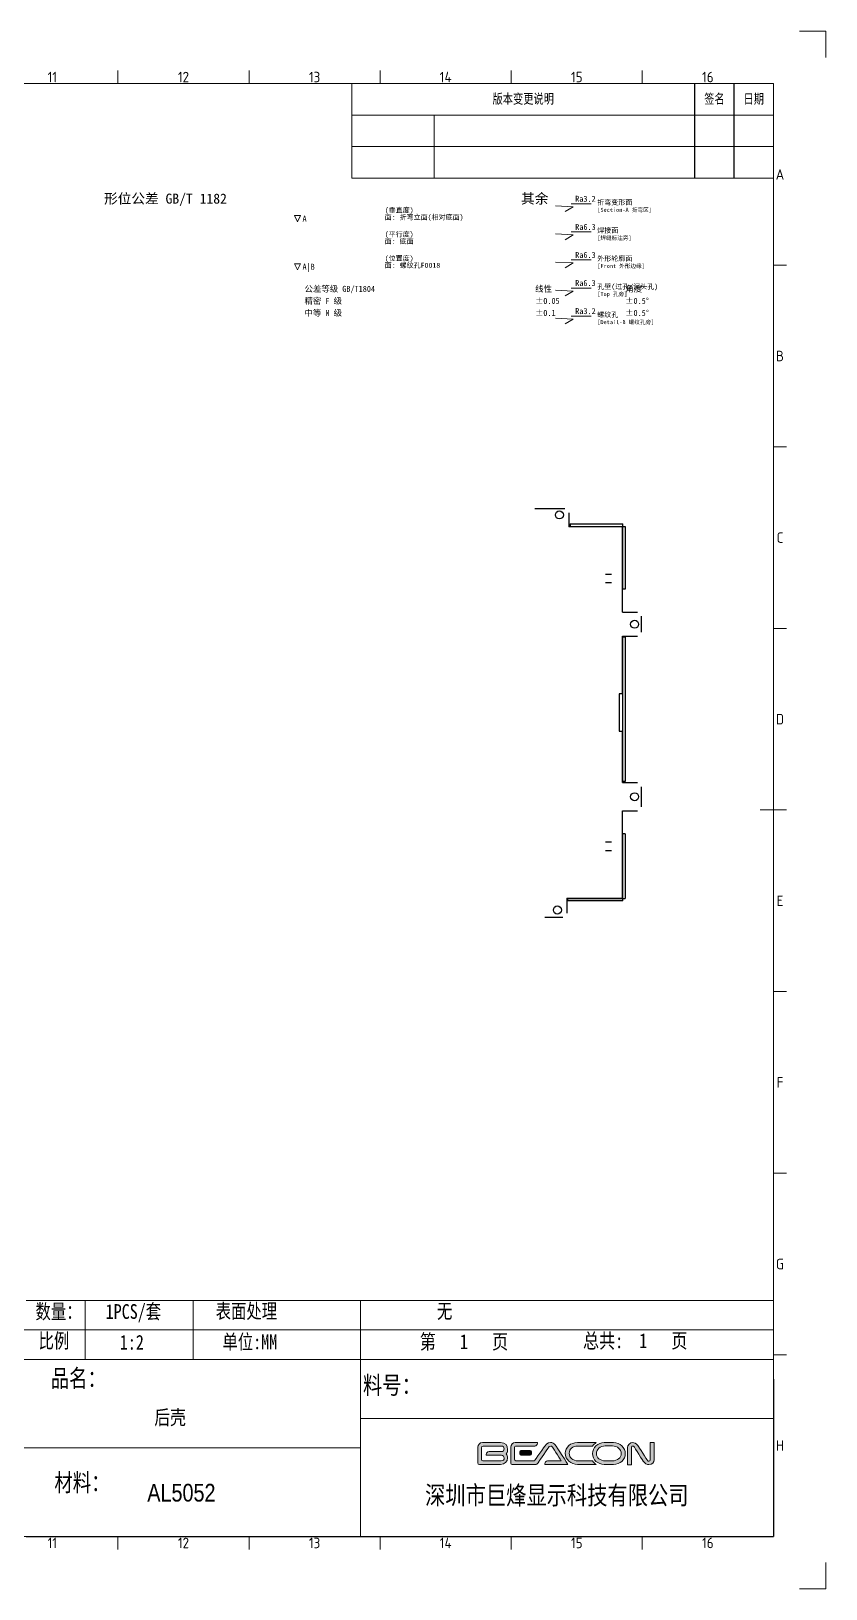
# Model space of a CAD drawing. Header units: metres. Extents: x 27606 to 28706, y -2150 to -1373.
# Drawn here: x 28309 to 28706, y -2150 to -1373 of the extents above; entities that cross this region are included whole.
import ezdxf
from ezdxf.enums import TextEntityAlignment as Align

# ---------------------------------------------------------------- set-up
doc = ezdxf.new("R2010")
doc.units = ezdxf.units.M
doc.layers.add('DIM', color=2, linetype='CONTINUOUS', lineweight=18)
doc.layers.add('TEXT', color=7, linetype='CONTINUOUS', lineweight=13)
for name, color, linetype in [('图框', 7, 'Continuous'), ('明细栏', 4, 'Continuous'), ('注释', 5, 'Continuous')]:
    doc.layers.add(name, color=color, linetype=linetype)
doc.styles.add('ISO Proportional', font='isocp.shx')
doc.styles.add('SimSun', font='simsun.ttc')
doc.styles.add('图框', font='complex.shx', dxfattribs={"width": 0.8})
doc.styles.add('字母和汉字', font='arial.ttf', dxfattribs={"width": 0.8})
doc.styles.add('汉字专用', font='txt', dxfattribs={"width": 0.8})

# ---------------------------------------------------------------- blocks, each defined once
blk = doc.blocks.new('A$C168412EF')
at = {"layer": 'DIM'}
h = blk.add_hatch(color=0, dxfattribs=at)
edge = h.paths.add_edge_path(flags=16)
edge.add_spline(control_points=[(826.73, 301.07), (826.73, 301.07), (823.74, 301.07), (823.74, 301.07), (823.63, 301.07), (823.52, 301.17), (823.52, 301.29), (823.52, 301.29), (823.52, 303.18), (823.52, 303.18), (823.52, 303.33), (823.67, 303.48), (823.81, 303.48), (823.81, 303.48), (826.73, 303.48), (826.73, 303.48), (827.05, 303.48), (827.23, 303.26), (827.23, 303.02), (827.23, 302.77), (827.03, 302.58), (826.85, 302.58), (826.85, 302.58), (824.77, 302.58), (824.77, 302.58), (824.51, 302.58), (824.3, 302.38), (824.3, 302.12), (824.3, 302.12), (824.3, 302.12), (824.3, 302.12), (824.3, 302.12), (824.3, 301.98), (824.3, 301.98), (824.3, 301.98), (826.78, 301.98), (826.78, 301.98), (827.04, 301.98), (827.24, 301.78), (827.24, 301.53), (827.24, 301.28), (827.07, 301.07), (826.73, 301.07)], knot_values=[0, 0, 0, 0, 1, 1, 1, 2, 2, 2, 3, 3, 3, 4, 4, 4, 5, 5, 5, 6, 6, 6, 7, 7, 7, 8, 8, 8, 9, 9, 9, 10, 10, 10, 11, 11, 11, 12, 12, 12, 13, 13, 13, 14, 14, 14, 14], degree=3, periodic=0)
edge = h.paths.add_edge_path()
edge.add_spline(control_points=[(827.8, 302.95), (827.8, 303.54), (827.47, 304.05), (826.66, 304.05), (826.66, 304.05), (823.7, 304.05), (823.7, 304.05), (823.27, 304.05), (822.93, 303.69), (822.92, 303.28), (822.92, 303.28), (822.92, 300.99), (822.92, 300.75), (822.92, 300.57), (823.06, 300.48), (823.19, 300.48), (823.28, 300.48), (826.66, 300.48), (826.66, 300.48), (827.28, 300.48), (827.8, 300.96), (827.8, 301.55), (827.8, 301.76), (827.73, 302.02), (827.56, 302.24), (827.8, 302.43), (827.8, 302.78), (827.8, 302.95)], knot_values=[0, 0, 0, 0, 1, 1, 1, 2, 2, 2, 3, 3, 3, 4, 4, 4, 5, 5, 5, 6, 6, 6, 7, 7, 7, 8, 8, 8, 9, 9, 9, 9], degree=3, periodic=0)
h = blk.add_hatch(color=0, dxfattribs=at)
edge = h.paths.add_edge_path()
edge.add_spline(control_points=[(834.79, 304.07), (834.26, 304.07), (833.98, 303.66), (833.95, 303.6), (833.91, 303.55), (832.16, 301.09), (832.16, 301.09), (832.16, 301.09), (829.12, 301.09), (829.12, 301.09), (828.99, 301.09), (828.9, 301.2), (828.9, 301.32), (828.9, 301.32), (828.9, 303.15), (828.9, 303.15), (828.9, 303.34), (829.05, 303.49), (829.23, 303.49), (829.23, 303.49), (832.21, 303.49), (832.21, 303.49), (832.45, 303.49), (832.64, 303.69), (832.65, 303.93), (832.65, 303.93), (832.65, 304.05), (832.65, 304.05), (832.65, 304.05), (829.03, 304.05), (829.03, 304.05), (828.63, 304.05), (828.31, 303.71), (828.3, 303.31), (828.3, 303.31), (828.3, 300.72), (828.3, 300.7), (828.3, 300.57), (828.43, 300.47), (828.56, 300.47), (828.56, 300.47), (832.45, 300.47), (832.45, 300.47), (832.61, 300.49), (832.62, 300.63), (832.93, 301.03), (832.93, 301.03), (834.42, 303.19), (834.46, 303.26), (834.5, 303.31), (834.65, 303.49), (834.82, 303.49), (834.93, 303.49), (835.01, 303.44), (835.09, 303.33), (835.38, 302.92), (836.53, 301.07), (836.53, 301.07), (836.53, 301.07), (834.27, 301.07), (834.27, 301.07), (834.09, 301.07), (833.85, 300.87), (833.85, 300.61), (833.85, 300.61), (833.85, 300.47), (833.85, 300.47), (833.85, 300.47), (837.63, 300.47), (837.63, 300.47), (837.63, 300.47), (835.83, 303.32), (835.5, 303.72), (835.33, 303.93), (835.12, 304.07), (834.79, 304.07)], knot_values=[0, 0, 0, 0, 1, 1, 1, 2, 2, 2, 3, 3, 3, 4, 4, 4, 5, 5, 5, 6, 6, 6, 7, 7, 7, 8, 8, 8, 9, 9, 9, 10, 10, 10, 11, 11, 11, 12, 12, 12, 13, 13, 13, 14, 14, 14, 15, 15, 15, 16, 16, 16, 17, 17, 17, 18, 18, 18, 19, 19, 19, 20, 20, 20, 21, 21, 21, 22, 22, 22, 23, 23, 23, 24, 24, 24, 25, 25, 25, 25], degree=3, periodic=0)
h = blk.add_hatch(color=4, dxfattribs=at)
edge = h.paths.add_edge_path()
edge.add_spline(control_points=[(831.67, 302.19), (831.67, 302.08), (831.58, 301.99), (831.47, 301.99), (831.47, 301.99), (829.96, 301.99), (829.96, 301.99), (829.85, 301.99), (829.76, 302.08), (829.76, 302.19), (829.76, 302.19), (829.76, 302.55), (829.76, 302.55), (829.76, 302.66), (829.85, 302.75), (829.96, 302.75), (829.96, 302.75), (831.47, 302.75), (831.47, 302.75), (831.58, 302.75), (831.67, 302.66), (831.67, 302.55), (831.67, 302.55), (831.67, 302.19), (831.67, 302.19)], knot_values=[0, 0, 0, 0, 1, 1, 1, 2, 2, 2, 3, 3, 3, 4, 4, 4, 5, 5, 5, 6, 6, 6, 7, 7, 7, 8, 8, 8, 8], degree=3, periodic=0)
h = blk.add_hatch(color=0, dxfattribs=at)
edge = h.paths.add_edge_path()
edge.add_spline(control_points=[(841.61, 301.08), (841.61, 301.08), (839.23, 301.08), (839.23, 301.08), (838.46, 301.08), (837.83, 301.58), (837.83, 302.3), (837.83, 303.02), (838.43, 303.49), (839.21, 303.49), (839.21, 303.49), (841.62, 303.49), (841.62, 303.49), (841.78, 303.71), (841.98, 303.89), (842.22, 304.05), (842.22, 304.05), (839.17, 304.05), (839.17, 304.05), (838.08, 304.05), (837.19, 303.32), (837.19, 302.3), (837.19, 301.29), (838.1, 300.48), (839.19, 300.48), (839.19, 300.48), (842.23, 300.48), (842.23, 300.48), (841.99, 300.63), (841.78, 300.86), (841.61, 301.08)], knot_values=[0, 0, 0, 0, 1, 1, 1, 2, 2, 2, 3, 3, 3, 4, 4, 4, 5, 5, 5, 6, 6, 6, 7, 7, 7, 8, 8, 8, 9, 9, 9, 10, 10, 10, 10], degree=3, periodic=0)
edge = h.paths.add_edge_path()
edge.add_spline(control_points=[(851.02, 304.05), (851.02, 304.05), (851.02, 301.25), (851.02, 301.25), (851.02, 301.04), (850.91, 301.01), (850.8, 301.01), (850.75, 301.01), (850.68, 301.04), (850.6, 301.12), (850.53, 301.21), (849.14, 303.39), (849.03, 303.55), (848.75, 303.99), (848.42, 304.05), (848.22, 304.05), (847.72, 304.05), (847.32, 303.67), (847.32, 303.23), (847.32, 303.23), (847.32, 300.45), (847.32, 300.45), (847.32, 300.45), (847.98, 300.45), (847.98, 300.45), (847.98, 300.45), (847.98, 303.3), (847.98, 303.3), (847.98, 303.43), (848.09, 303.49), (848.2, 303.49), (848.24, 303.49), (848.33, 303.48), (848.38, 303.4), (848.41, 303.35), (849.97, 300.93), (849.97, 300.93), (850.15, 300.65), (850.51, 300.46), (850.79, 300.46), (851.37, 300.46), (851.68, 300.81), (851.68, 301.26), (851.68, 301.26), (851.68, 304.05), (851.68, 304.05), (851.68, 304.05), (851.02, 304.05), (851.02, 304.05)], knot_values=[0, 0, 0, 0, 1, 1, 1, 2, 2, 2, 3, 3, 3, 4, 4, 4, 5, 5, 5, 6, 6, 6, 7, 7, 7, 8, 8, 8, 9, 9, 9, 10, 10, 10, 11, 11, 11, 12, 12, 12, 13, 13, 13, 14, 14, 14, 15, 15, 15, 16, 16, 16, 16], degree=3, periodic=0)
edge = h.paths.add_edge_path(flags=16)
edge.add_spline(control_points=[(844.87, 301.08), (844.87, 301.08), (843.69, 301.08), (843.69, 301.08), (842.9, 301.08), (842.26, 301.56), (842.26, 302.25), (842.26, 302.94), (842.9, 303.5), (843.69, 303.5), (843.69, 303.5), (844.87, 303.5), (844.87, 303.5), (845.67, 303.5), (846.31, 302.94), (846.31, 302.25), (846.31, 301.56), (845.67, 301.08), (844.87, 301.08)], knot_values=[0, 0, 0, 0, 1, 1, 1, 2, 2, 2, 3, 3, 3, 4, 4, 4, 5, 5, 5, 6, 6, 6, 6], degree=3, periodic=0)
edge = h.paths.add_edge_path()
edge.add_spline(control_points=[(845.06, 304.05), (845.06, 304.05), (843.55, 304.05), (843.55, 304.05), (842.49, 304.05), (841.62, 303.24), (841.62, 302.25), (841.62, 301.26), (842.49, 300.48), (843.55, 300.48), (843.55, 300.48), (845.06, 300.48), (845.06, 300.48), (846.12, 300.48), (846.98, 301.26), (846.98, 302.25), (846.98, 303.24), (846.12, 304.05), (845.06, 304.05)], knot_values=[0, 0, 0, 0, 1, 1, 1, 2, 2, 2, 3, 3, 3, 4, 4, 4, 5, 5, 5, 6, 6, 6, 6], degree=3, periodic=0)
at = {"layer": '注释', "lineweight": 0}
for points, knots in [([(827.8, 302.95), (827.8, 303.54), (827.47, 304.05), (826.66, 304.05), (826.66, 304.05), (823.7, 304.05), (823.7, 304.05), (823.27, 304.05), (822.93, 303.69), (822.92, 303.28), (822.92, 303.28), (822.92, 300.99), (822.92, 300.75), (822.92, 300.57), (823.06, 300.48), (823.19, 300.48), (823.28, 300.48), (826.66, 300.48), (826.66, 300.48), (827.28, 300.48), (827.8, 300.96), (827.8, 301.55), (827.8, 301.76), (827.73, 302.02), (827.56, 302.24), (827.8, 302.43), (827.8, 302.78), (827.8, 302.95)], [0, 0, 0, 0, 1, 1, 1, 2, 2, 2, 3, 3, 3, 4, 4, 4, 5, 5, 5, 6, 6, 6, 7, 7, 7, 8, 8, 8, 9, 9, 9, 9]), ([(826.73, 301.07), (826.73, 301.07), (823.74, 301.07), (823.74, 301.07), (823.63, 301.07), (823.52, 301.17), (823.52, 301.29), (823.52, 301.29), (823.52, 303.18), (823.52, 303.18), (823.52, 303.33), (823.67, 303.48), (823.81, 303.48), (823.81, 303.48), (826.73, 303.48), (826.73, 303.48), (827.05, 303.48), (827.23, 303.26), (827.23, 303.02), (827.23, 302.77), (827.03, 302.58), (826.85, 302.58), (826.85, 302.58), (824.77, 302.58), (824.77, 302.58), (824.51, 302.58), (824.3, 302.38), (824.3, 302.12), (824.3, 302.12), (824.3, 302.12), (824.3, 302.12), (824.3, 302.12), (824.3, 301.98), (824.3, 301.98), (824.3, 301.98), (826.78, 301.98), (826.78, 301.98), (827.04, 301.98), (827.24, 301.78), (827.24, 301.53), (827.24, 301.28), (827.07, 301.07), (826.73, 301.07)], [0, 0, 0, 0, 1, 1, 1, 2, 2, 2, 3, 3, 3, 4, 4, 4, 5, 5, 5, 6, 6, 6, 7, 7, 7, 8, 8, 8, 9, 9, 9, 10, 10, 10, 11, 11, 11, 12, 12, 12, 13, 13, 13, 14, 14, 14, 14]), ([(834.79, 304.07), (834.26, 304.07), (833.98, 303.66), (833.95, 303.6), (833.91, 303.55), (832.16, 301.09), (832.16, 301.09), (832.16, 301.09), (829.12, 301.09), (829.12, 301.09), (828.99, 301.09), (828.9, 301.2), (828.9, 301.32), (828.9, 301.32), (828.9, 303.15), (828.9, 303.15), (828.9, 303.34), (829.05, 303.49), (829.23, 303.49), (829.23, 303.49), (832.21, 303.49), (832.21, 303.49), (832.45, 303.49), (832.64, 303.69), (832.65, 303.93), (832.65, 303.93), (832.65, 304.05), (832.65, 304.05), (832.65, 304.05), (829.03, 304.05), (829.03, 304.05), (828.63, 304.05), (828.31, 303.71), (828.3, 303.31), (828.3, 303.31), (828.3, 300.72), (828.3, 300.7), (828.3, 300.57), (828.43, 300.47), (828.56, 300.47), (828.56, 300.47), (832.45, 300.47), (832.45, 300.47), (832.61, 300.49), (832.62, 300.63), (832.93, 301.03), (832.93, 301.03), (834.42, 303.19), (834.46, 303.26), (834.5, 303.31), (834.65, 303.49), (834.82, 303.49), (834.93, 303.49), (835.01, 303.44), (835.09, 303.33), (835.38, 302.92), (836.53, 301.07), (836.53, 301.07), (836.53, 301.07), (834.27, 301.07), (834.27, 301.07), (834.09, 301.07), (833.85, 300.87), (833.85, 300.61), (833.85, 300.61), (833.85, 300.47), (833.85, 300.47), (833.85, 300.47), (837.63, 300.47), (837.63, 300.47), (837.63, 300.47), (835.83, 303.32), (835.5, 303.72), (835.33, 303.93), (835.12, 304.07), (834.79, 304.07)], [0, 0, 0, 0, 1, 1, 1, 2, 2, 2, 3, 3, 3, 4, 4, 4, 5, 5, 5, 6, 6, 6, 7, 7, 7, 8, 8, 8, 9, 9, 9, 10, 10, 10, 11, 11, 11, 12, 12, 12, 13, 13, 13, 14, 14, 14, 15, 15, 15, 16, 16, 16, 17, 17, 17, 18, 18, 18, 19, 19, 19, 20, 20, 20, 21, 21, 21, 22, 22, 22, 23, 23, 23, 24, 24, 24, 25, 25, 25, 25]), ([(841.61, 301.08), (841.61, 301.08), (839.23, 301.08), (839.23, 301.08), (838.46, 301.08), (837.83, 301.58), (837.83, 302.3), (837.83, 303.02), (838.43, 303.49), (839.21, 303.49), (839.21, 303.49), (841.62, 303.49), (841.62, 303.49), (841.78, 303.71), (841.98, 303.89), (842.22, 304.05), (842.22, 304.05), (839.17, 304.05), (839.17, 304.05), (838.08, 304.05), (837.19, 303.32), (837.19, 302.3), (837.19, 301.29), (838.1, 300.48), (839.19, 300.48), (839.19, 300.48), (842.23, 300.48), (842.23, 300.48), (841.99, 300.63), (841.78, 300.86), (841.61, 301.08)], [0, 0, 0, 0, 1, 1, 1, 2, 2, 2, 3, 3, 3, 4, 4, 4, 5, 5, 5, 6, 6, 6, 7, 7, 7, 8, 8, 8, 9, 9, 9, 10, 10, 10, 10]), ([(845.06, 304.05), (845.06, 304.05), (843.55, 304.05), (843.55, 304.05), (842.49, 304.05), (841.62, 303.24), (841.62, 302.25), (841.62, 301.26), (842.49, 300.48), (843.55, 300.48), (843.55, 300.48), (845.06, 300.48), (845.06, 300.48), (846.12, 300.48), (846.98, 301.26), (846.98, 302.25), (846.98, 303.24), (846.12, 304.05), (845.06, 304.05)], [0, 0, 0, 0, 1, 1, 1, 2, 2, 2, 3, 3, 3, 4, 4, 4, 5, 5, 5, 6, 6, 6, 6]), ([(844.87, 301.08), (844.87, 301.08), (843.69, 301.08), (843.69, 301.08), (842.9, 301.08), (842.26, 301.56), (842.26, 302.25), (842.26, 302.94), (842.9, 303.5), (843.69, 303.5), (843.69, 303.5), (844.87, 303.5), (844.87, 303.5), (845.67, 303.5), (846.31, 302.94), (846.31, 302.25), (846.31, 301.56), (845.67, 301.08), (844.87, 301.08)], [0, 0, 0, 0, 1, 1, 1, 2, 2, 2, 3, 3, 3, 4, 4, 4, 5, 5, 5, 6, 6, 6, 6])]:
    blk.add_open_spline(points, degree=3, knots=knots, dxfattribs=at)
at = {"layer": '注释', "color": 4, "lineweight": 0}
blk.add_open_spline([(831.67, 302.19), (831.67, 302.08), (831.58, 301.99), (831.47, 301.99), (831.47, 301.99), (829.96, 301.99), (829.96, 301.99), (829.85, 301.99), (829.76, 302.08), (829.76, 302.19), (829.76, 302.19), (829.76, 302.55), (829.76, 302.55), (829.76, 302.66), (829.85, 302.75), (829.96, 302.75), (829.96, 302.75), (831.47, 302.75), (831.47, 302.75), (831.58, 302.75), (831.67, 302.66), (831.67, 302.55), (831.67, 302.55), (831.67, 302.19), (831.67, 302.19)], degree=3, knots=[0, 0, 0, 0, 1, 1, 1, 2, 2, 2, 3, 3, 3, 4, 4, 4, 5, 5, 5, 6, 6, 6, 7, 7, 7, 8, 8, 8, 8], dxfattribs=at)
at = {"layer": '注释', "color": 0, "lineweight": 0}
blk.add_open_spline([(851.02, 304.05), (851.02, 304.05), (851.02, 301.25), (851.02, 301.25), (851.02, 301.04), (850.91, 301.01), (850.8, 301.01), (850.75, 301.01), (850.68, 301.04), (850.6, 301.12), (850.53, 301.21), (849.14, 303.39), (849.03, 303.55), (848.75, 303.99), (848.42, 304.05), (848.22, 304.05), (847.72, 304.05), (847.32, 303.67), (847.32, 303.23), (847.32, 303.23), (847.32, 300.45), (847.32, 300.45), (847.32, 300.45), (847.98, 300.45), (847.98, 300.45), (847.98, 300.45), (847.98, 303.3), (847.98, 303.3), (847.98, 303.43), (848.09, 303.49), (848.2, 303.49), (848.24, 303.49), (848.33, 303.48), (848.38, 303.4), (848.41, 303.35), (849.97, 300.93), (849.97, 300.93), (850.15, 300.65), (850.51, 300.46), (850.79, 300.46), (851.37, 300.46), (851.68, 300.81), (851.68, 301.26), (851.68, 301.26), (851.68, 304.05), (851.68, 304.05), (851.68, 304.05), (851.02, 304.05), (851.02, 304.05)], degree=3, knots=[0, 0, 0, 0, 1, 1, 1, 2, 2, 2, 3, 3, 3, 4, 4, 4, 5, 5, 5, 6, 6, 6, 7, 7, 7, 8, 8, 8, 9, 9, 9, 10, 10, 10, 11, 11, 11, 12, 12, 12, 13, 13, 13, 14, 14, 14, 15, 15, 15, 16, 16, 16, 16], dxfattribs=at)
blk = doc.blocks.new('A$C7B1938C3')
at = {"xscale": 1.299999999999954, "yscale": 1.299999999999954, "zscale": 1.299999999999954}
blk.add_blockref('A$C168412EF', (-235.58, -90.89), dxfattribs=at)
at = {"insert": (823.06, 301.75), "char_height": 3.9352, "width": 72.8194, "attachment_point": 1, "style": '图框'}
blk.add_mtext('{\\fSimSun|b0|i0|c134|p2;       \\P深圳市巨烽显示科技有限公司}', dxfattribs=at)

msp = doc.modelspace()

# ---------------------------------------------------------------- linework, layer by layer
at = {"color": 7, "linetype": 'Continuous'}
for p, q in [((28575.66, -1611.16), (28560.66, -1611.16)), ((28577.66, -1613.16), (28577.66, -1620.16)), ((28604.29, -1620.16), (28577.66, -1620.16)), ((28578.16, -1618.76), (28604.49, -1618.76)), ((28578.16, -1618.76), (28578.16, -1619.96)), ((28578.16, -1619.96), (28605.69, -1619.96)), ((28604.29, -1662.76), (28604.29, -1620.16)), ((28604.49, -1651.26), (28604.49, -1618.76)), ((28605.69, -1619.96), (28605.69, -1651.26)), ((28598.89, -1644.01), (28595.89, -1644.01)), ((28595.89, -1648.01), (28598.89, -1648.01)), ((28605.69, -1651.26), (28604.29, -1651.26)), ((28604.29, -1662.76), (28611.79, -1662.76)), ((28613.79, -1672.76), (28613.79, -1664.76)), ((28604.29, -1674.76), (28611.79, -1674.76)), ((28604.29, -1703.51), (28604.29, -1674.76)), ((28605.69, -1675.26), (28604.49, -1675.26)), ((28604.49, -1747.26), (28604.49, -1675.26)), ((28605.69, -1675.26), (28605.69, -1747.26)), ((28604.49, -1703.51), (28602.64, -1703.51)), ((28602.64, -1703.51), (28602.64, -1722.01)), ((28602.64, -1722.01), (28604.49, -1722.01)), ((28604.29, -1747.76), (28604.29, -1722.01)), ((28605.69, -1747.26), (28604.49, -1747.26)), ((28604.29, -1747.76), (28611.79, -1747.76)), ((28613.79, -1759.76), (28613.79, -1749.76)), ((28604.29, -1761.76), (28611.79, -1761.76)), ((28604.29, -1805.36), (28604.29, -1761.76)), ((28598.89, -1777.51), (28595.89, -1777.51)), ((28605.69, -1773.26), (28604.29, -1773.26)), ((28604.49, -1806.76), (28604.49, -1773.26)), ((28605.69, -1773.26), (28605.69, -1805.56)), ((28595.89, -1781.51), (28598.89, -1781.51)), ((28576.66, -1805.36), (28604.29, -1805.36)), ((28576.66, -1805.36), (28576.66, -1812.86)), ((28577.16, -1805.56), (28605.69, -1805.56)), ((28577.16, -1806.76), (28577.16, -1805.56)), ((28604.49, -1806.76), (28577.16, -1806.76)), ((28565.66, -1814.86), (28574.66, -1814.86))]:
    msp.add_line(p, q, dxfattribs=at)
for centre in [(28572.89, -1614.26), (28610.39, -1668.76), (28610.39, -1754.76), (28571.89, -1811.26)]:
    msp.add_circle(centre, 2, dxfattribs=at)
at = {"layer": 'DIM'}
for p, q in [((28440.76, -1465.02), (28443.76, -1465.02)), ((28440.76, -1465.02), (28442.26, -1468.02)), ((28443.76, -1465.02), (28442.26, -1468.02)), ((28440.76, -1489.02), (28443.76, -1489.02)), ((28440.76, -1489.02), (28442.26, -1492.02)), ((28443.76, -1489.02), (28442.26, -1492.02))]:
    msp.add_line(p, q, dxfattribs=at)
at = {"layer": 'TEXT'}
for p, q in [((28579.76, -1460.62), (28570.96, -1460.14)), ((28578.76, -1459.12), (28588.76, -1459.12)), ((28575.76, -1463.02), (28579.76, -1460.62)), ((28579.76, -1474.62), (28570.96, -1474.14)), ((28575.76, -1477.02), (28579.76, -1474.62)), ((28578.76, -1473.12), (28588.76, -1473.12)), ((28579.76, -1488.62), (28570.96, -1488.14)), ((28575.76, -1491.02), (28579.76, -1488.62)), ((28578.76, -1487.12), (28588.76, -1487.12)), ((28579.76, -1502.62), (28570.96, -1502.14)), ((28575.76, -1505.02), (28579.76, -1502.62)), ((28578.76, -1501.12), (28588.76, -1501.12)), ((28579.76, -1516.62), (28570.96, -1516.14)), ((28575.76, -1519.02), (28579.76, -1516.62)), ((28578.76, -1515.12), (28588.76, -1515.12))]:
    msp.add_line(p, q, dxfattribs=at)
at = {"layer": '图框', "color": 7, "lineweight": 9}
for p, q in [((28705.76, -1373.02), (28692.69, -1373.02)), ((28705.76, -1386.1), (28705.76, -1373.02)), ((28352.7, -1399.17), (28352.7, -1392.64)), ((28418.08, -1399.17), (28418.08, -1392.64)), ((28483.46, -1399.17), (28483.46, -1392.64)), ((28548.84, -1399.17), (28548.84, -1392.64)), ((28614.23, -1399.17), (28614.23, -1392.64)), ((28679.61, -1399.17), (27632.18, -1399.17)), ((28679.61, -2123.61), (28679.61, -1399.17)), ((28679.61, -1489.73), (28686.15, -1489.73)), ((28679.61, -1580.28), (28686.15, -1580.28)), ((28679.61, -1670.84), (28686.15, -1670.84)), ((28673.07, -1761.39), (28686.15, -1761.39)), ((28679.61, -1851.95), (28686.15, -1851.95)), ((28679.61, -1942.5), (28686.15, -1942.5)), ((28679.61, -2019), (28679.61, -2123.61)), ((28679.61, -2019), (28679.61, -2123.61)), ((28679.61, -2033.06), (28686.15, -2033.06)), ((27632.18, -2123.61), (28679.61, -2123.61)), ((28352.7, -2130.15), (28352.7, -2123.61)), ((28418.08, -2130.15), (28418.08, -2123.61)), ((28418.08, -2123.61), (28679.61, -2123.61)), ((28418.08, -2123.61), (28679.61, -2123.61)), ((28483.46, -2130.15), (28483.46, -2123.61)), ((28548.84, -2130.15), (28548.84, -2123.61)), ((28614.23, -2130.15), (28614.23, -2123.61)), ((28705.76, -2149.76), (28705.76, -2136.69)), ((28705.76, -2149.76), (28692.69, -2149.76))]:
    msp.add_line(p, q, dxfattribs=at)
at = {"layer": '明细栏', "lineweight": 9}
for p, q in [((28469.3, -1399.17), (28469.3, -1446.25)), ((28679.61, -1414.87), (28469.3, -1414.87)), ((28510.42, -1414.87), (28510.42, -1446.25)), ((28679.61, -1430.56), (28469.3, -1430.56)), ((28679.61, -1446.25), (28469.3, -1446.25)), ((28306.93, -2005.92), (28679.61, -2005.92)), ((28336.35, -2005.92), (28336.35, -2035.35)), ((28390.29, -2005.92), (28390.29, -2035.35)), ((28473.65, -2005.92), (28473.65, -2035.35)), ((28120.59, -2020.63), (28679.61, -2020.63)), ((28267.7, -2035.35), (28679.61, -2035.35)), ((28473.65, -2035.35), (28473.65, -2123.61)), ((28473.65, -2064.77), (28679.61, -2064.77)), ((28267.7, -2079.48), (28473.65, -2079.48))]:
    msp.add_line(p, q, dxfattribs=at)
at = {"layer": '明细栏'}
for p, q in [((28640.38, -1446.25), (28640.38, -1399.17)), ((28659.99, -1446.25), (28659.99, -1399.17)), ((28679.61, -2045.15), (28679.61, -2123.61)), ((28306.93, -2123.61), (28679.61, -2123.61))]:
    msp.add_line(p, q, dxfattribs=at)

# ---------------------------------------------------------------- block references
at = {"layer": '注释', "xscale": 2.353769468516475, "yscale": 2.353769468509597, "zscale": 2.353769468509459}
msp.add_blockref('A$C7B1938C3', (26568.58, -2793.26), dxfattribs=at)

# ---------------------------------------------------------------- texts
at = {"layer": 'DIM', "style": 'SimSun'}
for s, p in [('A', (28444.76, -1468.02)), ('A|B', (28444.76, -1492.02))]:
    msp.add_text(s, height=3, dxfattribs=at).set_placement(p)
at = {"layer": 'TEXT', "style": 'SimSun'}
for s, height, p in [('形位公差 GB/T 1182', 5, (28345.76, -1459.02)), ('其余', 5, (28553.76, -1459.02)), ('Ra3.2', 3, (28580.76, -1458.12)), ('折弯变形面', 2.5, (28591.76, -1459.62)), ('面: 折弯立面(相对底面)', 2.5, (28485.76, -1467.02)), ('(垂直度)', 2.5, (28485.76, -1463.52)), ('[Section-A 折弯区]', 2, (28591.76, -1463.12)), ('(平行度)', 2.5, (28485.76, -1475.52)), ('Ra6.3', 3, (28580.76, -1472.12)), ('焊接面', 2.5, (28591.76, -1473.62)), ('[焊缝标注旁]', 2, (28591.76, -1477.12)), ('面: 底面', 2.5, (28485.76, -1479.02)), ('Ra6.3', 3, (28580.76, -1486.12)), ('面: 螺纹孔F0018', 2.5, (28485.76, -1491.02)), ('(位置度)', 2.5, (28485.76, -1487.52)), ('外形轮廓面', 2.5, (28591.76, -1487.62)), ('[Front 外形边缘]', 2, (28591.76, -1491.12)), ('Ra6.3', 3, (28580.76, -1500.12)), ('孔壁(过孔/沉头孔)', 2.5, (28591.76, -1501.62)), ('精密 F 级', 3, (28445.76, -1509.02)), ('公差等级 GB/T1804', 3, (28445.76, -1503.02)), ('线性', 3, (28560.76, -1503.02)), ('±0.05', 3, (28560.76, -1509.02)), ('[Top 孔旁]', 2, (28591.76, -1505.12)), ('角度', 3, (28605.76, -1503.02)), ('±0.5°', 3, (28605.76, -1509.02)), ('中等 M 级', 3, (28445.76, -1515.02)), ('±0.1', 3, (28560.76, -1515.02)), ('Ra3.2', 3, (28580.76, -1514.12)), ('螺纹孔', 2.5, (28591.76, -1515.62)), ('±0.5°', 3, (28605.76, -1515.02)), ('[Detail-B 螺纹孔旁]', 2, (28591.76, -1519.12))]:
    msp.add_text(s, height=height, dxfattribs=at).set_placement(p)
at = {"layer": '图框', "color": 7, "lineweight": 9, "style": 'ISO Proportional'}
for s, height, p in [('11', 5.231, (28320, -1395.9)), ('12', 5.231, (28385.39, -1395.9)), ('13', 5.231, (28450.77, -1395.9)), ('14', 5.231, (28516.15, -1395.9)), ('15', 5.231, (28581.53, -1395.9)), ('16', 5.231, (28646.92, -1395.9)), ('A', 5.23, (28682.88, -1444.45)), ('B', 5.23, (28682.88, -1535.01)), ('C', 5.23, (28682.88, -1625.56)), ('D', 5.23, (28682.88, -1716.12)), ('E', 5.23, (28682.88, -1806.67)), ('F', 5.23, (28682.88, -1897.22)), ('G', 5.23, (28682.88, -1987.78)), ('H', 5.23, (28682.88, -2078.33)), ('11', 5.231, (28320, -2126.88)), ('12', 5.231, (28385.39, -2126.88)), ('13', 5.231, (28450.77, -2126.88)), ('14', 5.231, (28516.15, -2126.88)), ('15', 5.231, (28581.53, -2126.88)), ('16', 5.231, (28646.92, -2126.88))]:
    msp.add_text(s, height=height, dxfattribs=at).set_placement(p, align=Align.MIDDLE)
at = {"layer": '注释', "char_height": 4.904, "attachment_point": 5, "style": '汉字专用'}
for s, insert, width in [('版本变更说明', (28554.84, -1407.02), 171.0803), ('签名', (28650.19, -1407.02), 19.6147), ('日期', (28669.8, -1407.02), 19.6147)]:
    msp.add_mtext(s, dxfattribs=dict(at, insert=insert, width=width))
at = {"layer": '注释', "lineweight": -3, "attachment_point": 1}
for s, insert, char_height, width, style in [('数量：   1PCS/套', (28311.6, -2007.79), 7.3555, 150.4086, '汉字专用'), ('{\\C256;表面处理}', (28401.47, -2007.56), 7.3555, 150.4086, '汉字专用'), ('无', (28511.82, -2007.56), 7.36, 150.4086, '汉字专用'), ('比例', (28313.13, -2022.38), 7.356, 150.4086, '汉字专用'), ('1:2', (28353.63, -2023.15), 7.356, 150.4086, '汉字专用'), ('单位:MM', (28404.84, -2022.92), 7.356, 150.4086, '汉字专用'), ('{\\fSimSun|b0|i0|c134|p54;第   1   页}', (28503.24, -2022.84), 7.3555, 150.4086, '汉字专用'), ('{\\fSimSun|b0|i0|c134|p54;总共:  1   页}', (28584.63, -2022.37), 7.3555, 150.4086, '汉字专用'), ('品名：', (28319.14, -2040.33), 8.827, 75.8258, '汉字专用'), ('{\\fSimSun|b0|i0|c134|p54;料号：}', (28474.89, -2043.77), 8.8266, 55.1757, '汉字专用'), ('后壳', (28370.86, -2060.66), 7.208, 116.7131, '字母和汉字'), ('材料：', (28321, -2092.32), 8.827, 41.5777, '汉字专用'), ('AL5052', (28367.35, -2097.4), 8.827, 121.9376, '字母和汉字')]:
    msp.add_mtext(s, dxfattribs=dict(at, insert=insert, char_height=char_height, width=width, style=style))

doc.saveas('drawing.dxf')
